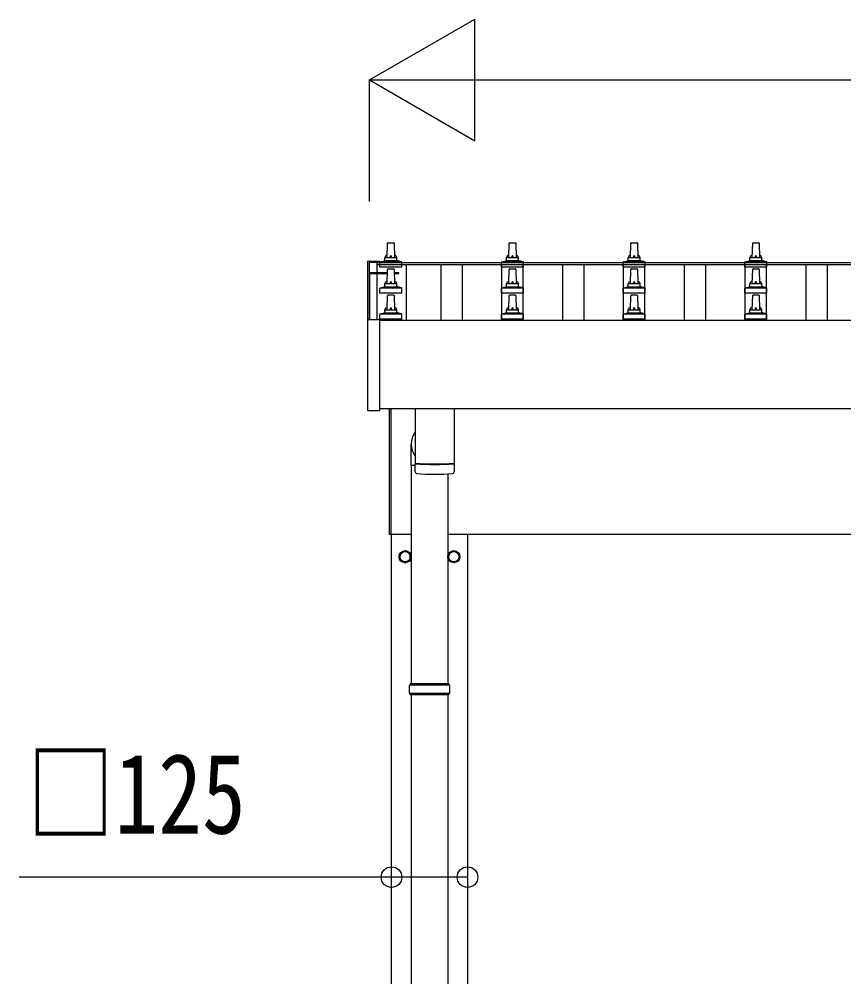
# Model space of a CAD drawing. Units: millimetres, scale not verified. Extents: x -16820 to 16820, y -11880 to 11880.
# Drawn here: x -14092 to -12736, y -933 to 642 of the extents above; entities that cross this region are included whole.
import ezdxf
from ezdxf.enums import TextEntityAlignment as Align

# ---------------------------------------------------------------- set-up
doc = ezdxf.new("R2010")
doc.units = ezdxf.units.MM
doc.header["$LTSCALE"] = 50
for name, color, linetype in [('0-5_YKK_13', 4, 'Continuous'), ('0-6_YKK_A1', 4, 'Continuous'), ('0-7_YKK_D', 6, 'Continuous')]:
    doc.layers.add(name, color=color, linetype=linetype)
doc.styles.add('ＭＳ ゴシック', font='')
doc.styles.get('ＭＳ ゴシック').set_extended_font_data('MS Gothic')

msp = doc.modelspace()

# ---------------------------------------------------------------- linework, layer by layer
at = {"layer": '0-5_YKK_13'}
for p, q in [((-13486.92, 249.98), (-13486.19, 273.5)), ((-13485.19, 274.48), (-13476.65, 274.48)), ((-13475.65, 273.5), (-13474.92, 249.98)), ((-13286.92, 249.98), (-13286.19, 273.5)), ((-13285.19, 274.48), (-13276.65, 274.48)), ((-13275.65, 273.5), (-13274.92, 249.98)), ((-13086.92, 249.98), (-13086.19, 273.5)), ((-13085.19, 274.48), (-13076.65, 274.48)), ((-13075.65, 273.5), (-13074.92, 249.98)), ((-12886.92, 249.98), (-12886.19, 273.5)), ((-12885.19, 274.48), (-12876.65, 274.48)), ((-12875.65, 273.5), (-12874.92, 249.98)), ((-13519.22, 243.85), (-13519.22, 243.26)), ((-13519.22, 243.26), (-13519.22, 147.23)), ((-13518.22, 244.37), (-13500.22, 244.37)), ((-13499.22, 243.26), (-13499.22, 243.85)), ((-13499.22, 243.19), (-13499.22, 243.26)), ((-13499.17, 234.48), (-13499.17, 242.19)), ((-13498.79, 242.98), (-13463.05, 242.98)), ((-13498.41, 243.16), (-13491.69, 244.79)), ((-13491.3, 244.98), (-13470.54, 244.98)), ((-13490.92, 245.76), (-13490.92, 249.98)), ((-13489.92, 249.98), (-13471.92, 249.98)), ((-13470.92, 245.76), (-13470.92, 249.98)), ((-13463.44, 243.16), (-13470.16, 244.79)), ((-13462.67, 234.48), (-13462.67, 242.19)), ((-13299.17, 234.48), (-13299.17, 242.19)), ((-13298.79, 242.98), (-13263.05, 242.98)), ((-13298.41, 243.16), (-13291.69, 244.79)), ((-13291.3, 244.98), (-13270.54, 244.98)), ((-13290.92, 245.76), (-13290.92, 249.98)), ((-13289.92, 249.98), (-13271.92, 249.98)), ((-13270.92, 245.76), (-13270.92, 249.98)), ((-13263.44, 243.16), (-13270.16, 244.79)), ((-13262.67, 234.48), (-13262.67, 242.19)), ((-13099.17, 234.48), (-13099.17, 242.19)), ((-13098.79, 242.98), (-13063.05, 242.98)), ((-13098.41, 243.16), (-13091.69, 244.79)), ((-13091.3, 244.98), (-13070.54, 244.98)), ((-13090.92, 245.76), (-13090.92, 249.98)), ((-13089.92, 249.98), (-13071.92, 249.98)), ((-13070.92, 245.76), (-13070.92, 249.98)), ((-13063.44, 243.16), (-13070.16, 244.79)), ((-13062.67, 234.48), (-13062.67, 242.19)), ((-12899.17, 234.48), (-12899.17, 242.19)), ((-12898.79, 242.98), (-12863.05, 242.98)), ((-12898.41, 243.16), (-12891.69, 244.79)), ((-12891.3, 244.98), (-12870.54, 244.98)), ((-12890.92, 245.76), (-12890.92, 249.98)), ((-12889.92, 249.98), (-12871.92, 249.98)), ((-12870.92, 245.76), (-12870.92, 249.98)), ((-12863.44, 243.16), (-12870.16, 244.79)), ((-12862.67, 234.48), (-12862.67, 242.19)), ((-13516.42, 224.59), (-13516.42, 147.72)), ((-13486.37, 225.09), (-13515.92, 225.09)), ((-13486.39, 224.45), (-13515.92, 224.45)), ((-13515.92, 223.95), (-13486.4, 223.95)), ((-13515.92, 223.95), (-13515.92, 147.72)), ((-13514.92, 223.95), (-13514.92, 224.45)), ((-13462.67, 234.48), (-13499.17, 234.48)), ((-13486.92, 207.12), (-13486.19, 230.64)), ((-13485.19, 231.62), (-13476.65, 231.62)), ((-13475.65, 230.64), (-13474.92, 207.12)), ((-13262.67, 234.48), (-13299.17, 234.48)), ((-13286.92, 207.12), (-13286.19, 230.64)), ((-13285.19, 231.62), (-13276.65, 231.62)), ((-13275.65, 230.64), (-13274.92, 207.12)), ((-13062.67, 234.48), (-13099.17, 234.48)), ((-13086.92, 207.12), (-13086.19, 230.64)), ((-13085.19, 231.62), (-13076.65, 231.62)), ((-13075.65, 230.64), (-13074.92, 207.12)), ((-12862.67, 234.48), (-12899.17, 234.48)), ((-12886.92, 207.12), (-12886.19, 230.64)), ((-12885.19, 231.62), (-12876.65, 231.62)), ((-12875.65, 230.64), (-12874.92, 207.12)), ((-13515.92, 211.76), (-13516.42, 211.76)), ((-13515.92, 211.25), (-13516.42, 211.25)), ((-13490.92, 202.9), (-13490.92, 207.12)), ((-13489.92, 207.12), (-13471.92, 207.12)), ((-13470.92, 202.9), (-13470.92, 207.12)), ((-13290.92, 202.9), (-13290.92, 207.12)), ((-13289.92, 207.12), (-13271.92, 207.12)), ((-13270.92, 202.9), (-13270.92, 207.12)), ((-13090.92, 202.9), (-13090.92, 207.12)), ((-13089.92, 207.12), (-13071.92, 207.12)), ((-13070.92, 202.9), (-13070.92, 207.12)), ((-12890.92, 202.9), (-12890.92, 207.12)), ((-12889.92, 207.12), (-12871.92, 207.12)), ((-12870.92, 202.9), (-12870.92, 207.12)), ((-13499.17, 191.62), (-13499.17, 199.33)), ((-13462.67, 191.62), (-13499.17, 191.62)), ((-13498.79, 200.12), (-13463.05, 200.12)), ((-13498.41, 200.3), (-13491.69, 201.93)), ((-13491.3, 202.12), (-13470.54, 202.12)), ((-13463.44, 200.3), (-13470.16, 201.93)), ((-13462.67, 191.62), (-13462.67, 199.33)), ((-13299.17, 191.62), (-13299.17, 199.33)), ((-13262.67, 191.62), (-13299.17, 191.62)), ((-13298.79, 200.12), (-13263.05, 200.12)), ((-13298.41, 200.3), (-13291.69, 201.93)), ((-13291.3, 202.12), (-13270.54, 202.12)), ((-13263.44, 200.3), (-13270.16, 201.93)), ((-13262.67, 191.62), (-13262.67, 199.33)), ((-13099.17, 191.62), (-13099.17, 199.33)), ((-13062.67, 191.62), (-13099.17, 191.62)), ((-13098.79, 200.12), (-13063.05, 200.12)), ((-13098.41, 200.3), (-13091.69, 201.93)), ((-13091.3, 202.12), (-13070.54, 202.12)), ((-13063.44, 200.3), (-13070.16, 201.93)), ((-13062.67, 191.62), (-13062.67, 199.33)), ((-12899.17, 191.62), (-12899.17, 199.33)), ((-12862.67, 191.62), (-12899.17, 191.62)), ((-12898.79, 200.12), (-12863.05, 200.12)), ((-12898.41, 200.3), (-12891.69, 201.93)), ((-12891.3, 202.12), (-12870.54, 202.12)), ((-12863.44, 200.3), (-12870.16, 201.93)), ((-12862.67, 191.62), (-12862.67, 199.33)), ((-13515.92, 186.76), (-13516.42, 186.76)), ((-13515.92, 186.25), (-13516.42, 186.25)), ((-13486.92, 164.26), (-13486.19, 187.79)), ((-13485.19, 188.76), (-13476.65, 188.76)), ((-13475.65, 187.79), (-13474.92, 164.26)), ((-13286.92, 164.26), (-13286.19, 187.79)), ((-13285.19, 188.76), (-13276.65, 188.76)), ((-13275.65, 187.79), (-13274.92, 164.26)), ((-13086.92, 164.26), (-13086.19, 187.79)), ((-13085.19, 188.76), (-13076.65, 188.76)), ((-13075.65, 187.79), (-13074.92, 164.26)), ((-12886.92, 164.26), (-12886.19, 187.79)), ((-12885.19, 188.76), (-12876.65, 188.76)), ((-12875.65, 187.79), (-12874.92, 164.26)), ((-13515.92, 157.76), (-13516.42, 157.76)), ((-13498.41, 157.45), (-13491.69, 159.08)), ((-13491.3, 159.26), (-13470.54, 159.26)), ((-13490.92, 160.05), (-13490.92, 164.26)), ((-13489.92, 164.26), (-13471.92, 164.26)), ((-13470.92, 160.05), (-13470.92, 164.26)), ((-13463.44, 157.45), (-13470.16, 159.08)), ((-13298.41, 157.45), (-13291.69, 159.08)), ((-13291.3, 159.26), (-13270.54, 159.26)), ((-13290.92, 160.05), (-13290.92, 164.26)), ((-13289.92, 164.26), (-13271.92, 164.26)), ((-13270.92, 160.05), (-13270.92, 164.26)), ((-13263.44, 157.45), (-13270.16, 159.08)), ((-13098.41, 157.45), (-13091.69, 159.08)), ((-13091.3, 159.26), (-13070.54, 159.26)), ((-13090.92, 160.05), (-13090.92, 164.26)), ((-13089.92, 164.26), (-13071.92, 164.26)), ((-13070.92, 160.05), (-13070.92, 164.26)), ((-13063.44, 157.45), (-13070.16, 159.08)), ((-12898.41, 157.45), (-12891.69, 159.08)), ((-12891.3, 159.26), (-12870.54, 159.26)), ((-12890.92, 160.05), (-12890.92, 164.26)), ((-12889.92, 164.26), (-12871.92, 164.26)), ((-12870.92, 160.05), (-12870.92, 164.26)), ((-12863.44, 157.45), (-12870.16, 159.08)), ((-13519.22, 147.22), (-13519.22, -0.78)), ((-13518.22, 147.72), (-13518.72, 147.72)), ((-13500.22, 147.72), (-13518.22, 147.72)), ((-13515.92, 157.25), (-13516.42, 157.25)), ((-13499.72, 147.72), (-13500.22, 147.72)), ((-13499.22, -0.78), (-13499.22, 147.22)), ((-13499.17, 148.76), (-13499.17, 156.47)), ((-13462.67, 148.76), (-13499.17, 148.76)), ((-13498.79, 157.26), (-13463.05, 157.26)), ((-13462.67, 148.76), (-13462.67, 156.47)), ((-13299.17, 148.76), (-13299.17, 156.47)), ((-13262.67, 148.76), (-13299.17, 148.76)), ((-13298.79, 157.26), (-13263.05, 157.26)), ((-13262.67, 148.76), (-13262.67, 156.47)), ((-13099.17, 148.76), (-13099.17, 156.47)), ((-13062.67, 148.76), (-13099.17, 148.76)), ((-13098.79, 157.26), (-13063.05, 157.26)), ((-13062.67, 148.76), (-13062.67, 156.47)), ((-12899.17, 148.76), (-12899.17, 156.47)), ((-12862.67, 148.76), (-12899.17, 148.76)), ((-12898.79, 157.26), (-12863.05, 157.26)), ((-12862.67, 148.76), (-12862.67, 156.47)), ((-13482.92, -205.5), (-13482.92, 1.44)), ((-13480.92, 1.44), (-13480.92, -205.5)), ((-13440.92, 1.44), (-13440.92, -88.2)), ((-13376.92, 1.44), (-13376.92, -88.2)), ((-13518.72, -1.28), (-13499.72, -1.28)), ((-13447.57, -91.43), (-13447.57, -56.77)), ((-13447.57, -91.43), (-13440.91, -91.43)), ((-13447.42, -91.43), (-13447.42, -451)), ((-13440.72, -102.18), (-13440.95, -89.2)), ((-13436.45, -88.48), (-13436.43, -89.48)), ((-13381.4, -88.48), (-13381.41, -89.48)), ((-13376.89, -89.2), (-13377.12, -102.18)), ((-13387.42, -105.7), (-13387.42, -451)), ((-13480.92, -205.5), (-13482.92, -205.5)), ((-13448.82, -241.75), (-13448.92, -241.75)), ((-13448.82, -242.25), (-13448.92, -242.25)), ((-13386.02, -241.75), (-13385.92, -241.75)), ((-13386.02, -242.25), (-13385.92, -242.25)), ((-13384.42, -453), (-13450.42, -453)), ((-13385.42, -451), (-13449.42, -451)), ((-13449.42, -451), (-13449.42, -453)), ((-13385.42, -451), (-13385.42, -453)), ((-13384.42, -467), (-13450.42, -467)), ((-13449.42, -469), (-13449.42, -467)), ((-13385.42, -469), (-13449.42, -469)), ((-13447.42, -469), (-13447.42, -1373.5)), ((-13387.42, -469), (-13387.42, -1373.5)), ((-13385.42, -469), (-13385.42, -467))]:
    msp.add_line(p, q, dxfattribs=at)
for points in [[(-13519.22, 243.85), (-13519.19, 244.05), (-13519.11, 244.17), (-13519.02, 244.25), (-13518.94, 244.31), (-13518.86, 244.34), (-13518.81, 244.35), (-13518.77, 244.36), (-13518.73, 244.36), (-13518.54, 244.37), (-13518.36, 244.37), (-13518.22, 244.37)], [(-13500.22, 244.37), (-13500.03, 244.37), (-13499.86, 244.37), (-13499.72, 244.36), (-13499.65, 244.35), (-13499.59, 244.34), (-13499.5, 244.3), (-13499.37, 244.21), (-13499.28, 244.08), (-13499.27, 244.05)], [(-13467.92, 224.45), (-13467.92, 225.09), (-13475.48, 225.09)], [(-13475.44, 223.95), (-13467.92, 223.95), (-13467.92, 224.45), (-13475.46, 224.45)]]:
    msp.add_lwpolyline(points, dxfattribs=at)
for points in [[(-13457.42, -232.19), (-13465.92, -237.09), (-13465.92, -246.91), (-13457.42, -251.81), (-13448.92, -246.91), (-13448.92, -237.09)], [(-13377.42, -232.19), (-13368.92, -237.09), (-13368.92, -246.91), (-13377.42, -251.81), (-13385.92, -246.91), (-13385.92, -237.09)]]:
    msp.add_lwpolyline(points, close=True, dxfattribs=at)
for centre, radius in [((-13457.42, -242), 10), ((-13457.42, -242), 8.5), ((-13377.42, -242), 10), ((-13377.42, -242), 8.5)]:
    msp.add_circle(centre, radius, dxfattribs=at)
for centre, radius, start, end in [((-13485.19, 273.48), 1, 90, 178.60509), ((-13476.65, 273.48), 1, 1.39491, 90), ((-13285.19, 273.48), 1, 90, 178.60509), ((-13276.65, 273.48), 1, 1.39491, 90), ((-13085.19, 273.48), 1, 90, 178.60509), ((-13076.65, 273.48), 1, 1.39491, 90), ((-12885.19, 273.48), 1, 90, 178.60509), ((-12876.65, 273.48), 1, 1.39491, 90), ((-13486.84, 249.34), 4.13, 90, 171.17633), ((-13477.59, 249.98), 4.83, 133.60282, 180), ((-13484.25, 249.98), 4.83, 0, 46.39718), ((-13475.01, 249.34), 4.13, 8.82367, 90), ((-13286.84, 249.34), 4.13, 90, 171.17633), ((-13277.59, 249.98), 4.83, 133.60282, 180), ((-13284.25, 249.98), 4.83, 0, 46.39718), ((-13275.01, 249.34), 4.13, 8.82367, 90), ((-13086.84, 249.34), 4.13, 90, 171.17633), ((-13077.59, 249.98), 4.83, 133.60282, 180), ((-13084.25, 249.98), 4.83, 0, 46.39718), ((-13075.01, 249.34), 4.13, 8.82367, 90), ((-12886.84, 249.34), 4.13, 90, 171.17633), ((-12877.59, 249.98), 4.83, 133.60282, 180), ((-12884.25, 249.98), 4.83, 0, 46.39718), ((-12875.01, 249.34), 4.13, 8.82367, 90), ((-13499.72, 243.85), 0.499, 0.00068, 23.5008), ((-13498.17, 242.19), 1, 103.62699, 180), ((-13491.92, 245.76), 1, 283.62699, 0), ((-13489.92, 248.98), 1, 90, 180), ((-13471.92, 248.98), 1, 0, 90), ((-13469.92, 245.76), 1, 180, 256.37301), ((-13463.67, 242.19), 1, 0, 76.37301), ((-13298.17, 242.19), 1, 103.62699, 180), ((-13291.92, 245.76), 1, 283.62699, 0), ((-13289.92, 248.98), 1, 90, 180), ((-13271.92, 248.98), 1, 0, 90), ((-13269.92, 245.76), 1, 180, 256.37301), ((-13263.67, 242.19), 1, 0, 76.37301), ((-13098.17, 242.19), 1, 103.62699, 180), ((-13091.92, 245.76), 1, 283.62699, 0), ((-13089.92, 248.98), 1, 90, 180), ((-13071.92, 248.98), 1, 0, 90), ((-13069.92, 245.76), 1, 180, 256.37301), ((-13063.67, 242.19), 1, 0, 76.37301), ((-12898.17, 242.19), 1, 103.62699, 180), ((-12891.92, 245.76), 1, 283.62699, 0), ((-12889.92, 248.98), 1, 90, 180), ((-12871.92, 248.98), 1, 0, 90), ((-12869.92, 245.76), 1, 180, 256.37301), ((-12863.67, 242.19), 1, 0, 76.37301), ((-13515.92, 224.59), 0.5, 90, 180), ((-13515.92, 223.95), 0.5, 90, 180), ((-13485.19, 230.62), 1, 90, 178.60509), ((-13476.65, 230.62), 1, 1.39491, 90), ((-13285.19, 230.62), 1, 90, 178.60509), ((-13276.65, 230.62), 1, 1.39491, 90), ((-13085.19, 230.62), 1, 90, 178.60509), ((-13076.65, 230.62), 1, 1.39491, 90), ((-12885.19, 230.62), 1, 90, 178.60509), ((-12876.65, 230.62), 1, 1.39491, 90), ((-13486.84, 206.48), 4.13, 90, 171.17633), ((-13489.92, 206.12), 1, 90, 180), ((-13477.59, 207.12), 4.83, 133.60282, 180), ((-13484.25, 207.12), 4.83, 0, 46.39718), ((-13475.01, 206.48), 4.13, 8.82367, 90), ((-13471.92, 206.12), 1, 0, 90), ((-13286.84, 206.48), 4.13, 90, 171.17633), ((-13289.92, 206.12), 1, 90, 180), ((-13277.59, 207.12), 4.83, 133.60282, 180), ((-13284.25, 207.12), 4.83, 0, 46.39718), ((-13275.01, 206.48), 4.13, 8.82367, 90), ((-13271.92, 206.12), 1, 0, 90), ((-13086.84, 206.48), 4.13, 90, 171.17633), ((-13089.92, 206.12), 1, 90, 180), ((-13077.59, 207.12), 4.83, 133.60282, 180), ((-13084.25, 207.12), 4.83, 0, 46.39718), ((-13075.01, 206.48), 4.13, 8.82367, 90), ((-13071.92, 206.12), 1, 0, 90), ((-12886.84, 206.48), 4.13, 90, 171.17633), ((-12889.92, 206.12), 1, 90, 180), ((-12877.59, 207.12), 4.83, 133.60282, 180), ((-12884.25, 207.12), 4.83, 0, 46.39718), ((-12875.01, 206.48), 4.13, 8.82367, 90), ((-12871.92, 206.12), 1, 0, 90), ((-13498.17, 199.33), 1, 103.62699, 180), ((-13491.92, 202.9), 1, 283.62699, 0), ((-13469.92, 202.9), 1, 180, 256.37301), ((-13463.67, 199.33), 1, 0, 76.37301), ((-13298.17, 199.33), 1, 103.62699, 180), ((-13291.92, 202.9), 1, 283.62699, 0), ((-13269.92, 202.9), 1, 180, 256.37301), ((-13263.67, 199.33), 1, 0, 76.37301), ((-13098.17, 199.33), 1, 103.62699, 180), ((-13091.92, 202.9), 1, 283.62699, 0), ((-13069.92, 202.9), 1, 180, 256.37301), ((-13063.67, 199.33), 1, 0, 76.37301), ((-12898.17, 199.33), 1, 103.62699, 180), ((-12891.92, 202.9), 1, 283.62699, 0), ((-12869.92, 202.9), 1, 180, 256.37301), ((-12863.67, 199.33), 1, 0, 76.37301), ((-13485.19, 187.76), 1, 90, 178.60509), ((-13476.65, 187.76), 1, 1.39491, 90), ((-13285.19, 187.76), 1, 90, 178.60509), ((-13276.65, 187.76), 1, 1.39491, 90), ((-13085.19, 187.76), 1, 90, 178.60509), ((-13076.65, 187.76), 1, 1.39491, 90), ((-12885.19, 187.76), 1, 90, 178.60509), ((-12876.65, 187.76), 1, 1.39491, 90), ((-13491.92, 160.05), 1, 283.62699, 0), ((-13486.84, 163.63), 4.13, 90, 171.17633), ((-13489.92, 163.26), 1, 90, 180), ((-13477.59, 164.26), 4.83, 133.60282, 180), ((-13484.25, 164.26), 4.83, 0, 46.39718), ((-13475.01, 163.63), 4.13, 8.82367, 90), ((-13471.92, 163.26), 1, 0, 90), ((-13469.92, 160.05), 1, 180, 256.37301), ((-13291.92, 160.05), 1, 283.62699, 0), ((-13286.84, 163.63), 4.13, 90, 171.17633), ((-13289.92, 163.26), 1, 90, 180), ((-13277.59, 164.26), 4.83, 133.60282, 180), ((-13284.25, 164.26), 4.83, 0, 46.39718), ((-13275.01, 163.63), 4.13, 8.82367, 90), ((-13271.92, 163.26), 1, 0, 90), ((-13269.92, 160.05), 1, 180, 256.37301), ((-13091.92, 160.05), 1, 283.62699, 0), ((-13086.84, 163.63), 4.13, 90, 171.17633), ((-13089.92, 163.26), 1, 90, 180), ((-13077.59, 164.26), 4.83, 133.60282, 180), ((-13084.25, 164.26), 4.83, 0, 46.39718), ((-13075.01, 163.63), 4.13, 8.82367, 90), ((-13071.92, 163.26), 1, 0, 90), ((-13069.92, 160.05), 1, 180, 256.37301), ((-12891.92, 160.05), 1, 283.62699, 0), ((-12886.84, 163.63), 4.13, 90, 171.17633), ((-12889.92, 163.26), 1, 90, 180), ((-12877.59, 164.26), 4.83, 133.60282, 180), ((-12884.25, 164.26), 4.83, 0, 46.39718), ((-12875.01, 163.63), 4.13, 8.82367, 90), ((-12871.92, 163.26), 1, 0, 90), ((-12869.92, 160.05), 1, 180, 256.37301), ((-13518.72, 147.22), 0.5, 90, 180), ((-13499.72, 147.22), 0.5, 0, 90), ((-13498.17, 156.47), 1, 103.62699, 180), ((-13463.67, 156.47), 1, 0, 76.37301), ((-13298.17, 156.47), 1, 103.62699, 180), ((-13263.67, 156.47), 1, 0, 76.37301), ((-13098.17, 156.47), 1, 103.62699, 180), ((-13063.67, 156.47), 1, 0, 76.37301), ((-12898.17, 156.47), 1, 103.62699, 180), ((-12863.67, 156.47), 1, 0, 76.37301), ((-13518.72, -0.78), 0.5, 180, 270), ((-13499.72, -0.78), 0.5, 270, 0), ((-13408.92, 391.54), 480.8, 266.18381, 273.81619), ((-13408.92, 390.54), 480.8, 266.18381, 273.81619), ((-13437.3, -101.94), 3.43, 183.91307, 262.91645), ((-13408.93, 413.52), 519.67, 266.82357, 273.17802), ((-13380.54, -101.94), 3.43, 277.00994, 356.09787), ((-13457.42, -242), 8.6, 111.25399, 128.74601), ((-13457.42, -242), 8.6, 51.25399, 68.74601), ((-13377.42, -242), 8.6, 111.25399, 128.74601), ((-13377.42, -242), 8.6, 51.25399, 68.74601), ((-13457.42, -242), 8.6, 171.25399, 188.74601), ((-13457.42, -242), 8.6, 231.25399, 248.74601), ((-13457.42, -242), 8.6, 291.25399, 308.74601), ((-13457.42, -242), 8.6, 1.66581, 8.74601), ((-13457.42, -242), 8.6, 351.25399, 358.33419), ((-13377.42, -242), 8.6, 171.25399, 178.33419), ((-13377.42, -242), 8.6, 181.66581, 188.74601), ((-13377.42, -242), 8.6, 231.25399, 248.74601), ((-13377.42, -242), 8.6, 291.25399, 308.74601), ((-13377.42, -242), 8.6, 351.25399, 8.74601), ((-13401.67, -460), 49.25, 171.82876, 180.00002), ((-13433.17, -460), 49.25, 359.99998, 8.17124), ((-13401.67, -460), 49.25, 180.00002, 188.17127), ((-13433.17, -460), 49.25, 351.82873, 359.99998)]:
    msp.add_arc(centre, radius, start, end, dxfattribs=at)
msp.add_ellipse((-13417.42, -56.77), major_axis=(0, -31.56), ratio=0.952301, start_param=4.0392233, end_param=5.3855546, dxfattribs=at)
at = {"layer": '0-6_YKK_A1'}
for p, q in [((-13515.92, 242.22), (-13503.92, 242.22)), ((-13515.92, 147.72), (-13515.92, 242.22)), ((-13503.92, 242.22), (-13503.92, 147.72)), ((-13503.92, 242.18), (-8057.92, 242.18)), ((-13503.92, 242.18), (-13503.92, 238.59)), ((-13503.92, 238.59), (-8057.92, 238.59)), ((-13455.92, 238.59), (-13455.92, 147.1)), ((-13398.42, 147.17), (-13398.42, 238.59)), ((-13363.42, 147.17), (-13363.42, 238.59)), ((-13298.42, 147.17), (-13298.42, 238.59)), ((-13263.42, 147.17), (-13263.42, 238.59)), ((-13198.42, 147.17), (-13198.42, 238.59)), ((-13163.42, 147.17), (-13163.42, 238.59)), ((-13098.42, 147.17), (-13098.42, 238.59)), ((-13063.42, 147.17), (-13063.42, 238.59)), ((-12998.42, 147.17), (-12998.42, 238.59)), ((-12963.42, 147.17), (-12963.42, 238.59)), ((-12898.42, 147.17), (-12898.42, 238.59)), ((-12863.42, 147.17), (-12863.42, 238.59)), ((-12798.42, 147.17), (-12798.42, 238.59)), ((-12763.42, 147.17), (-12763.42, 238.59)), ((-13499.22, 147.1), (-8062.62, 147.1)), ((-8062.62, 1.44), (-13499.22, 1.44)), ((-13480.92, -205), (-13447.42, -205)), ((-13479.92, -3005), (-13479.92, -205)), ((-13387.42, -205), (-8174.42, -205)), ((-13354.92, -205), (-13354.92, -3005))]:
    msp.add_line(p, q, dxfattribs=at)
at = {"layer": '0-7_YKK_D'}
for p, q in [((-13515.92, 542.18), (-13342.72, 642.18)), ((-13342.72, 442.18), (-13342.72, 642.18)), ((-13515.92, 342.18), (-13515.92, 543.18)), ((-13515.92, 542.18), (-13342.72, 442.18)), ((-13515.92, 542.18), (-13169.51, 542.18)), ((-13315.92, 542.18), (-8245.92, 542.18))]:
    msp.add_line(p, q, dxfattribs=at)
msp.add_lwpolyline([(-13354.92, -769), (-13479.92, -769), (-14091.92, -769)], dxfattribs=at)
for centre in [(-13479.92, -769), (-13354.92, -769)]:
    msp.add_circle(centre, 17, dxfattribs=at)

# ---------------------------------------------------------------- texts
at = {"layer": '0-7_YKK_D', "style": 'ＭＳ ゴシック', "width": 0.8}
msp.add_text('□125', height=132, dxfattribs=at).set_placement((-14079.12, -737), align=Align.BOTTOM_LEFT)

doc.saveas('drawing.dxf')
